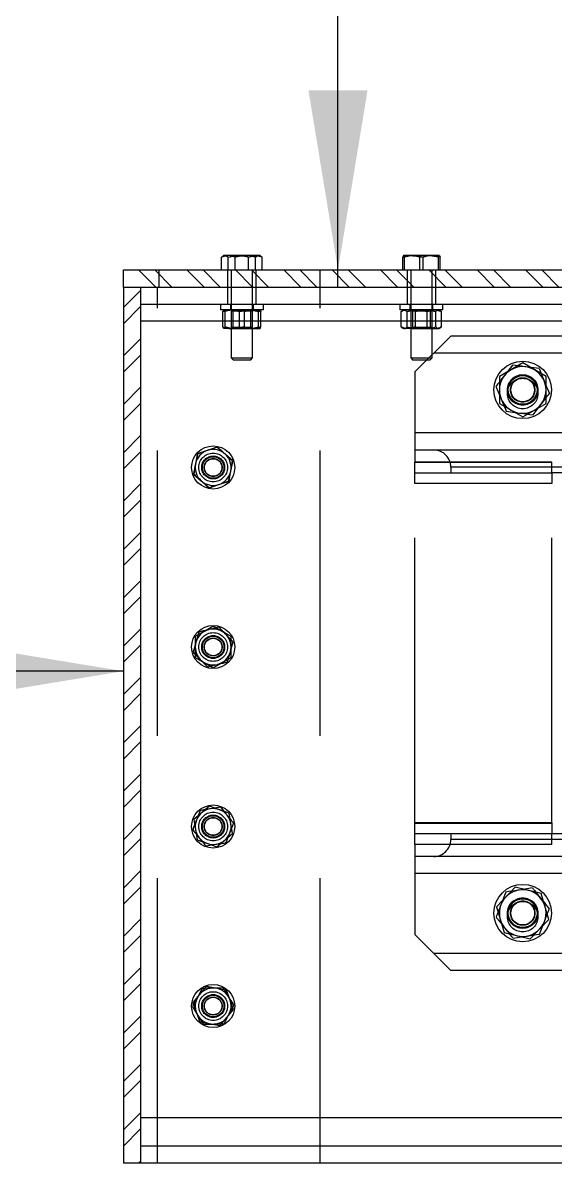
# Model space of a CAD drawing. Header units: metres. Extents: x 0 to 21025, y 0 to 14850.
# Drawn here: x 2511 to 2659.3, y 6190.9 to 6508.5 of the extents above; entities that cross this region are included whole.
import ezdxf

# ---------------------------------------------------------------- set-up
doc = ezdxf.new("R2010")
doc.units = ezdxf.units.M
doc.header["$LTSCALE"] = 25
doc.linetypes.add('HIDDEN2', pattern=[4.7625, 3.175, -1.5875])
for name, color, linetype in [('SDM', 7, 'Continuous'), ('SHA', 7, 'Continuous'), ('SL4', 4, 'Continuous'), ('ST1', 7, 'HIDDEN2')]:
    doc.layers.add(name, color=color, linetype=linetype)
doc.styles.add('ROMANS', font='ROMANS.SHX')
doc.dimstyles.new('25___1-25', dxfattribs={"dimscale": 25, "dimtxt": 2.5, "dimasz": 2, "dimexe": 1.5, "dimexo": 1, "dimgap": 0.5, "dimtad": 1, "dimzin": 12, "dimtxsty": 'ROMANS', "dimcen": 0, "dimclrd": 256, "dimclre": 256, "dimclrt": 3, "dimazin": 3, "dimtfac": 1, "dimtmove": 0, "dimatfit": 0, "dimfxl": 1, "dimlwd": -1, "dimlwe": -1, "dimarcsym": 0})

msp = doc.modelspace()

# ---------------------------------------------------------------- hatches: boundary and pattern name
at = {"layer": 'SHA'}
h = msp.add_hatch(dxfattribs=at)
h.set_pattern_fill('ANSI32', color=256, angle=90, style=0)
h.set_pattern_definition([(135, (680.72, 3493.2185), (-6.735192, -6.735192), []), (135, (680.72, 3497.709), (-6.735192, -6.735192), [])])
edge = h.paths.add_edge_path(flags=0)
edge.add_line((2539.01, 6439.628), (2539.01, 6434.865))
edge.add_line((2539.01, 6434.865), (2764.248, 6434.865))
edge.add_arc((2764.248, 6430.103), 4.762, 0, 90, ccw=False)
edge.add_line((2769.01, 6430.103), (2769.01, 6384.865))
edge.add_line((2769.01, 6384.865), (2773.773, 6384.865))
edge.add_line((2773.773, 6384.865), (2773.773, 6430.103))
edge.add_arc((2764.248, 6430.103), 9.525, 0, 90)
edge.add_line((2764.248, 6439.628), (2539.01, 6439.628))
h = msp.add_hatch(dxfattribs=at)
h.set_pattern_fill('ANSI32', color=256, style=0)
h.set_pattern_definition([(45, (680.72, 3493.2185), (-6.735192, 6.735192), []), (45, (685.21, 3493.2185), (-6.735192, 6.735192), [])])
h.paths.add_polyline_path([(2543.773, 6434.865), (2539.01, 6434.865), (2539.01, 6190.865), (2543.773, 6190.865)], flags=0)

# ---------------------------------------------------------------- linework, layer by layer
at = {"layer": 'SL4'}
for p, q in [((2566.353, 6443.181), (2567.268, 6443.628)), ((2566.353, 6439.628), (2566.353, 6443.181)), ((2567.01, 6443.628), (2566.694, 6443.445)), ((2567.268, 6443.628), (2567.01, 6443.628)), ((2571.012, 6443.628), (2567.268, 6443.628)), ((2568.183, 6439.628), (2568.183, 6443.181)), ((2575.754, 6443.628), (2571.012, 6443.628)), ((2573.84, 6443.181), (2575.754, 6443.628)), ((2573.84, 6439.628), (2573.84, 6443.181)), ((2577.01, 6443.628), (2575.754, 6443.628)), ((2577.327, 6443.445), (2577.01, 6443.628)), ((2577.667, 6443.181), (2577.283, 6443.369)), ((2577.667, 6439.628), (2577.667, 6443.181)), ((2616.796, 6439.628), (2616.796, 6443.181)), ((2619.172, 6443.628), (2617.017, 6443.628)), ((2624.156, 6443.628), (2619.172, 6443.628)), ((2621.549, 6443.181), (2624.156, 6443.628)), ((2621.549, 6439.628), (2621.549, 6443.181)), ((2626.994, 6443.628), (2624.156, 6443.628)), ((2626.764, 6443.181), (2626.994, 6443.628)), ((2626.764, 6439.628), (2626.764, 6443.181)), ((2627.225, 6439.628), (2627.225, 6443.181)), ((2539.01, 6439.628), (2764.248, 6439.628)), ((2539.01, 6434.865), (2539.01, 6439.628)), ((2539.01, 6434.865), (2764.248, 6434.865)), ((2539.01, 6434.865), (2539.01, 6190.865)), ((2539.01, 6434.865), (2543.773, 6434.865)), ((2543.773, 6434.865), (2543.773, 6190.865)), ((2543.773, 6430.103), (2769.01, 6430.103)), ((2566.01, 6430.103), (2566.01, 6428.503)), ((2577.173, 6428.503), (2566.01, 6428.503)), ((2567.389, 6428.056), (2567.046, 6428.503)), ((2572.697, 6428.056), (2570.043, 6428.503)), ((2578.01, 6428.503), (2577.173, 6428.503)), ((2578.01, 6428.503), (2578.01, 6430.103)), ((2616.01, 6430.103), (2616.01, 6428.503)), ((2625.562, 6428.503), (2616.01, 6428.503)), ((2616.403, 6428.056), (2616.803, 6428.278)), ((2617.01, 6428.503), (2616.757, 6428.357)), ((2620.397, 6428.056), (2618.4, 6428.503)), ((2628.01, 6428.503), (2625.562, 6428.503)), ((2627.263, 6428.357), (2627.01, 6428.503)), ((2627.618, 6428.056), (2627.218, 6428.278)), ((2628.01, 6428.503), (2628.01, 6430.103)), ((2566.702, 6425.34), (2543.773, 6425.34)), ((2566.702, 6423.749), (2566.702, 6428.056)), ((2567.389, 6423.749), (2567.389, 6428.056)), ((2572.697, 6423.749), (2572.697, 6428.056)), ((2577.318, 6423.749), (2577.318, 6428.056)), ((2616.403, 6425.34), (2577.318, 6425.34)), ((2616.403, 6423.749), (2616.403, 6428.056)), ((2620.397, 6423.749), (2620.397, 6428.056)), ((2626.004, 6423.749), (2626.004, 6428.056)), ((2627.618, 6423.749), (2627.618, 6428.056)), ((2666.29, 6425.34), (2627.618, 6425.34)), ((2567.389, 6423.749), (2567.046, 6423.303)), ((2570.043, 6423.303), (2567.046, 6423.303)), ((2569.01, 6423.303), (2569.01, 6415.182)), ((2572.697, 6423.749), (2570.043, 6423.303)), ((2575.008, 6423.303), (2570.043, 6423.303)), ((2575.008, 6423.303), (2577.01, 6423.303)), ((2575.01, 6415.182), (2575.01, 6423.303)), ((2616.403, 6423.749), (2616.803, 6423.528)), ((2616.757, 6423.449), (2617.01, 6423.303)), ((2618.4, 6423.303), (2617.01, 6423.303)), ((2620.397, 6423.749), (2618.4, 6423.303)), ((2623.201, 6423.303), (2618.4, 6423.303)), ((2619.01, 6423.303), (2619.01, 6415.182)), ((2623.201, 6423.303), (2626.811, 6423.303)), ((2625.01, 6415.182), (2625.01, 6423.303)), ((2627.618, 6423.749), (2626.811, 6423.303)), ((2627.01, 6423.303), (2626.811, 6423.303)), ((2627.01, 6423.303), (2627.263, 6423.449)), ((2569.01, 6415.182), (2569.565, 6414.628)), ((2569.01, 6415.182), (2575.01, 6415.182)), ((2569.565, 6414.628), (2574.456, 6414.628)), ((2574.456, 6414.628), (2575.01, 6415.182)), ((2619.01, 6415.182), (2619.565, 6414.628)), ((2619.01, 6415.182), (2625.01, 6415.182)), ((2619.565, 6414.628), (2624.456, 6414.628)), ((2624.456, 6414.628), (2625.01, 6415.182)), ((2647.329, 6413.148), (2645.046, 6410.17)), ((2654.771, 6412.172), (2651.05, 6412.66)), ((2645.638, 6400.259), (2649.358, 6399.771)), ((2653.079, 6399.282), (2655.363, 6402.26)), ((2565.267, 6390.26), (2562.513, 6389.396)), ((2559.758, 6388.531), (2559.13, 6385.713)), ((2568.262, 6380.72), (2568.89, 6383.537)), ((2562.754, 6378.99), (2565.508, 6379.855)), ((2565.572, 6340.184), (2562.774, 6339.47)), ((2559.977, 6338.757), (2559.197, 6335.978)), ((2568.043, 6330.494), (2568.824, 6333.273)), ((2562.449, 6329.067), (2565.246, 6329.78)), ((2560.38, 6289.115), (2559.344, 6286.42)), ((2566.083, 6290.014), (2563.231, 6289.564)), ((2567.641, 6280.136), (2568.677, 6282.83)), ((2561.938, 6279.237), (2564.789, 6279.686)), ((2645.485, 6266.351), (2644.138, 6262.849)), ((2652.899, 6267.521), (2649.192, 6266.936)), ((2654.924, 6254.679), (2656.271, 6258.182)), ((2647.51, 6253.51), (2651.217, 6254.095)), ((2560.981, 6239.54), (2559.61, 6237)), ((2566.752, 6239.706), (2563.867, 6239.623)), ((2567.039, 6229.71), (2568.41, 6232.251)), ((2561.268, 6229.544), (2564.154, 6229.627)), ((2543.773, 6203.628), (3543.773, 6203.628)), ((3543.773, 6195.628), (2543.773, 6195.628)), ((2543.773, 6190.865), (2539.01, 6190.865)), ((3496.273, 6190.865), (2543.773, 6190.865))]:
    msp.add_line(p, q, dxfattribs=at)
for centre, radius in [((2650.204, 6406.215), 8), ((2650.204, 6406.215), 4), ((2650.204, 6406.215), 3.309), ((2564.01, 6384.625), 6), ((2564.01, 6384.625), 3), ((2564.01, 6384.625), 2.446), ((2564.01, 6334.625), 6), ((2564.01, 6334.625), 3), ((2564.01, 6334.625), 2.446), ((2564.01, 6284.625), 6), ((2564.01, 6284.625), 3), ((2564.01, 6284.625), 2.445), ((2650.204, 6260.515), 8), ((2650.204, 6260.515), 4), ((2650.204, 6260.515), 3.31), ((2564.01, 6234.625), 6), ((2564.01, 6234.625), 3), ((2564.01, 6234.625), 2.445)]:
    msp.add_circle(centre, radius, dxfattribs=at)
for centre, radius, start, end in [((2650.204, 6406.215), 6.5, 82.52267, 142.52267), ((2650.204, 6406.215), 6.5, 22.52267, 82.52267), ((2650.204, 6406.215), 6.5, 142.52267, 202.52267), ((2650.204, 6406.215), 6.5, 322.52267, 22.52267), ((2650.204, 6406.215), 6.5, 202.52267, 262.52267), ((2650.204, 6406.215), 6.5, 262.52267, 322.52267), ((2564.01, 6384.625), 5, 107.43011, 167.43011), ((2564.01, 6384.625), 5, 47.43011, 107.43011), ((2564.01, 6384.625), 5, 347.43011, 47.43011), ((2564.01, 6384.625), 5, 167.43011, 227.43011), ((2564.01, 6384.625), 5, 227.43011, 287.43011), ((2564.01, 6384.625), 5, 287.43011, 347.43011), ((2564.01, 6334.625), 5, 104.30946, 164.30946), ((2564.01, 6334.625), 5, 44.30946, 104.30946), ((2564.01, 6334.625), 5, 344.30946, 44.30946), ((2564.01, 6334.625), 5, 164.30946, 224.30946), ((2564.01, 6334.625), 5, 284.30946, 344.30946), ((2564.01, 6334.625), 5, 224.30946, 284.30946), ((2564.01, 6284.625), 5, 98.96103, 158.96103), ((2564.01, 6284.625), 5, 38.96103, 98.96103), ((2564.01, 6284.625), 5, 158.96103, 218.96103), ((2564.01, 6284.625), 5, 338.96103, 38.96103), ((2564.01, 6284.625), 5, 278.96103, 338.96103), ((2564.01, 6284.625), 5, 218.96103, 278.96103), ((2650.204, 6260.515), 6.5, 98.96103, 158.96103), ((2650.204, 6260.515), 6.5, 38.96103, 98.96103), ((2650.204, 6260.515), 6.5, 338.96103, 38.96103), ((2650.204, 6260.515), 6.5, 158.96103, 218.96103), ((2650.204, 6260.515), 6.5, 278.96103, 338.96103), ((2650.204, 6260.515), 6.5, 218.96103, 278.96103), ((2564.01, 6234.625), 5, 91.64558, 151.64558), ((2564.01, 6234.625), 5, 31.64558, 91.64558), ((2564.01, 6234.625), 5, 151.64558, 211.64558), ((2564.01, 6234.625), 5, 331.64558, 31.64558), ((2564.01, 6234.625), 5, 211.64558, 271.64558), ((2564.01, 6234.625), 5, 271.64558, 331.64558)]:
    msp.add_arc(centre, radius, start, end, dxfattribs=at)
for points, knots in [([(2567.268, 6443.628), (2567.29, 6443.627), (2567.599, 6443.621), (2567.902, 6443.393), (2568.183, 6443.181)], [0, 0, 0, 0, 0.07020058, 1, 1, 1, 1]), ([(2568.183, 6443.181), (2568.9, 6443.364), (2569.833, 6443.602), (2570.79, 6443.623), (2571.012, 6443.628)], [0, 0, 0, 0, 0.7681507, 1, 1, 1, 1]), ([(2571.012, 6443.628), (2571.767, 6443.572), (2572.725, 6443.5), (2573.646, 6443.237), (2573.84, 6443.181)], [0, 0, 0, 0, 0.7889992, 1, 1, 1, 1]), ([(2575.754, 6443.628), (2575.799, 6443.627), (2576.446, 6443.621), (2577.079, 6443.393), (2577.667, 6443.181)], [0, 0, 0, 0, 0.0702006, 1, 1, 1, 1]), ([(2616.796, 6443.181), (2617.398, 6443.364), (2618.182, 6443.602), (2618.986, 6443.623), (2619.172, 6443.628)], [0, 0, 0, 0, 0.7681507, 1, 1, 1, 1]), ([(2617.026, 6443.628), (2617.021, 6443.627), (2616.943, 6443.621), (2616.867, 6443.393), (2616.796, 6443.181)], [0, 0, 0, 0, 0.0702006, 1, 1, 1, 1]), ([(2619.172, 6443.628), (2619.807, 6443.572), (2620.612, 6443.5), (2621.386, 6443.237), (2621.549, 6443.181)], [0, 0, 0, 0, 0.7889992, 1, 1, 1, 1]), ([(2624.156, 6443.628), (2624.218, 6443.627), (2625.099, 6443.621), (2625.961, 6443.393), (2626.764, 6443.181)], [0, 0, 0, 0, 0.0702006, 1, 1, 1, 1]), ([(2626.994, 6443.628), (2627, 6443.627), (2627.078, 6443.621), (2627.154, 6443.393), (2627.225, 6443.181)], [0, 0, 0, 0, 0.07020058, 1, 1, 1, 1]), ([(2567.046, 6428.503), (2567.038, 6428.502), (2566.922, 6428.496), (2566.808, 6428.268), (2566.702, 6428.056)], [0, 0, 0, 0, 0.0702006, 1, 1, 1, 1]), ([(2570.043, 6428.503), (2569.981, 6428.502), (2569.084, 6428.496), (2568.206, 6428.268), (2567.389, 6428.056)], [0, 0, 0, 0, 0.0702006, 1, 1, 1, 1]), ([(2572.697, 6428.056), (2572.891, 6428.124), (2573.645, 6428.385), (2574.427, 6428.453), (2575.008, 6428.503)], [0, 0, 0, 0, 0.2575513, 1, 1, 1, 1]), ([(2575.008, 6428.503), (2575.218, 6428.496), (2576, 6428.472), (2576.761, 6428.232), (2577.318, 6428.056)], [0, 0, 0, 0, 0.2686336, 1, 1, 1, 1]), ([(2576.975, 6428.503), (2576.983, 6428.502), (2577.099, 6428.496), (2577.213, 6428.268), (2577.318, 6428.056)], [0, 0, 0, 0, 0.0702006, 1, 1, 1, 1]), ([(2618.4, 6428.503), (2618.352, 6428.502), (2617.678, 6428.496), (2617.017, 6428.268), (2616.403, 6428.056)], [0, 0, 0, 0, 0.0702006, 1, 1, 1, 1]), ([(2620.397, 6428.056), (2620.632, 6428.124), (2621.546, 6428.385), (2622.496, 6428.453), (2623.201, 6428.503)], [0, 0, 0, 0, 0.2575513, 1, 1, 1, 1]), ([(2623.201, 6428.503), (2623.456, 6428.496), (2624.405, 6428.472), (2625.329, 6428.232), (2626.004, 6428.056)], [0, 0, 0, 0, 0.2686336, 1, 1, 1, 1]), ([(2626.811, 6428.503), (2626.792, 6428.502), (2626.52, 6428.496), (2626.253, 6428.268), (2626.004, 6428.056)], [0, 0, 0, 0, 0.0702006, 1, 1, 1, 1]), ([(2567.046, 6423.303), (2567.038, 6423.303), (2566.922, 6423.31), (2566.808, 6423.538), (2566.702, 6423.749)], [0, 0, 0, 0, 0.0702006, 1, 1, 1, 1]), ([(2570.043, 6423.303), (2569.981, 6423.303), (2569.084, 6423.31), (2568.206, 6423.538), (2567.389, 6423.749)], [0, 0, 0, 0, 0.0702006, 1, 1, 1, 1]), ([(2572.697, 6423.749), (2572.891, 6423.682), (2573.645, 6423.42), (2574.427, 6423.353), (2575.008, 6423.303)], [0, 0, 0, 0, 0.2575513, 1, 1, 1, 1]), ([(2575.008, 6423.303), (2575.218, 6423.309), (2576, 6423.334), (2576.761, 6423.574), (2577.318, 6423.749)], [0, 0, 0, 0, 0.2686336, 1, 1, 1, 1]), ([(2576.975, 6423.303), (2576.983, 6423.303), (2577.099, 6423.31), (2577.213, 6423.538), (2577.318, 6423.749)], [0, 0, 0, 0, 0.0702006, 1, 1, 1, 1]), ([(2618.4, 6423.303), (2618.352, 6423.303), (2617.678, 6423.31), (2617.017, 6423.538), (2616.403, 6423.749)], [0, 0, 0, 0, 0.0702006, 1, 1, 1, 1]), ([(2620.397, 6423.749), (2620.632, 6423.682), (2621.546, 6423.42), (2622.496, 6423.353), (2623.201, 6423.303)], [0, 0, 0, 0, 0.2575513, 1, 1, 1, 1]), ([(2623.201, 6423.303), (2623.456, 6423.309), (2624.405, 6423.334), (2625.329, 6423.574), (2626.004, 6423.749)], [0, 0, 0, 0, 0.2686336, 1, 1, 1, 1]), ([(2626.811, 6423.303), (2626.792, 6423.303), (2626.52, 6423.31), (2626.253, 6423.538), (2626.004, 6423.749)], [0, 0, 0, 0, 0.0702006, 1, 1, 1, 1]), ([(2651.05, 6412.66), (2650.962, 6412.672), (2649.705, 6412.837), (2648.474, 6412.998), (2647.329, 6413.148)], [0, 0, 0, 0, 0.07021477, 1, 1, 1, 1]), ([(2645.046, 6410.17), (2644.992, 6410.1), (2644.221, 6409.094), (2643.465, 6408.108), (2642.763, 6407.192)], [0, 0, 0, 0, 0.0702148, 1, 1, 1, 1]), ([(2654.771, 6412.172), (2654.892, 6411.881), (2655.36, 6410.751), (2655.847, 6409.577), (2656.209, 6408.705)], [0, 0, 0, 0, 0.2575513, 1, 1, 1, 1]), ([(2642.763, 6407.192), (2642.883, 6406.901), (2643.352, 6405.771), (2643.839, 6404.597), (2644.2, 6403.726)], [0, 0, 0, 0, 0.2575513, 1, 1, 1, 1]), ([(2656.209, 6408.705), (2656.339, 6408.39), (2656.826, 6407.217), (2657.3, 6406.074), (2657.646, 6405.239)], [0, 0, 0, 0, 0.26863361, 1, 1, 1, 1]), ([(2644.2, 6403.726), (2644.331, 6403.41), (2644.817, 6402.237), (2645.291, 6401.094), (2645.638, 6400.259)], [0, 0, 0, 0, 0.2686336, 1, 1, 1, 1]), ([(2655.363, 6402.26), (2655.417, 6402.331), (2656.188, 6403.337), (2656.943, 6404.322), (2657.646, 6405.239)], [0, 0, 0, 0, 0.0702148, 1, 1, 1, 1]), ([(2649.358, 6399.771), (2649.447, 6399.759), (2650.703, 6399.594), (2651.934, 6399.432), (2653.079, 6399.282)], [0, 0, 0, 0, 0.07021477, 1, 1, 1, 1]), ([(2565.267, 6390.26), (2565.445, 6390.096), (2566.138, 6389.46), (2566.858, 6388.799), (2567.393, 6388.308)], [0, 0, 0, 0, 0.2575513, 1, 1, 1, 1]), ([(2562.513, 6389.396), (2562.447, 6389.375), (2561.517, 6389.083), (2560.606, 6388.797), (2559.758, 6388.531)], [0, 0, 0, 0, 0.0702006, 1, 1, 1, 1]), ([(2567.393, 6388.308), (2567.586, 6388.13), (2568.306, 6387.469), (2569.006, 6386.825), (2569.519, 6386.355)], [0, 0, 0, 0, 0.2686336, 1, 1, 1, 1]), ([(2559.13, 6385.713), (2559.115, 6385.647), (2558.903, 6384.695), (2558.695, 6383.763), (2558.502, 6382.896)], [0, 0, 0, 0, 0.0702006, 1, 1, 1, 1]), ([(2568.89, 6383.537), (2568.905, 6383.604), (2569.117, 6384.555), (2569.325, 6385.488), (2569.519, 6386.355)], [0, 0, 0, 0, 0.07020058, 1, 1, 1, 1]), ([(2558.502, 6382.896), (2558.68, 6382.732), (2559.373, 6382.095), (2560.093, 6381.434), (2560.628, 6380.943)], [0, 0, 0, 0, 0.2575513, 1, 1, 1, 1]), ([(2560.628, 6380.943), (2560.821, 6380.765), (2561.541, 6380.104), (2562.241, 6379.461), (2562.754, 6378.99)], [0, 0, 0, 0, 0.26863361, 1, 1, 1, 1]), ([(2565.508, 6379.855), (2565.573, 6379.875), (2566.503, 6380.167), (2567.415, 6380.454), (2568.262, 6380.72)], [0, 0, 0, 0, 0.07020058, 1, 1, 1, 1]), ([(2562.774, 6339.47), (2562.708, 6339.453), (2561.764, 6339.212), (2560.838, 6338.976), (2559.977, 6338.757)], [0, 0, 0, 0, 0.07020058, 1, 1, 1, 1]), ([(2565.572, 6340.184), (2565.741, 6340.01), (2566.398, 6339.337), (2567.081, 6338.637), (2567.588, 6338.118)], [0, 0, 0, 0, 0.2575513, 1, 1, 1, 1]), ([(2567.588, 6338.118), (2567.771, 6337.93), (2568.454, 6337.231), (2569.119, 6336.55), (2569.605, 6336.052)], [0, 0, 0, 0, 0.2686336, 1, 1, 1, 1]), ([(2568.824, 6333.273), (2568.842, 6333.339), (2569.106, 6334.277), (2569.364, 6335.197), (2569.605, 6336.052)], [0, 0, 0, 0, 0.0702006, 1, 1, 1, 1]), ([(2559.197, 6335.978), (2559.178, 6335.912), (2558.914, 6334.973), (2558.656, 6334.053), (2558.416, 6333.198)], [0, 0, 0, 0, 0.0702006, 1, 1, 1, 1]), ([(2558.416, 6333.198), (2558.585, 6333.025), (2559.242, 6332.352), (2559.925, 6331.652), (2560.432, 6331.133)], [0, 0, 0, 0, 0.2575513, 1, 1, 1, 1]), ([(2560.432, 6331.133), (2560.616, 6330.945), (2561.298, 6330.246), (2561.963, 6329.565), (2562.449, 6329.067)], [0, 0, 0, 0, 0.2686336, 1, 1, 1, 1]), ([(2565.246, 6329.78), (2565.312, 6329.797), (2566.257, 6330.038), (2567.183, 6330.274), (2568.043, 6330.494)], [0, 0, 0, 0, 0.0702006, 1, 1, 1, 1]), ([(2563.231, 6289.564), (2563.164, 6289.554), (2562.201, 6289.402), (2561.257, 6289.253), (2560.38, 6289.115)], [0, 0, 0, 0, 0.07020058, 1, 1, 1, 1]), ([(2566.083, 6290.014), (2566.235, 6289.826), (2566.827, 6289.094), (2567.442, 6288.334), (2567.898, 6287.769)], [0, 0, 0, 0, 0.2575513, 1, 1, 1, 1]), ([(2559.344, 6286.42), (2559.319, 6286.356), (2558.969, 6285.447), (2558.626, 6284.555), (2558.307, 6283.726)], [0, 0, 0, 0, 0.0702006, 1, 1, 1, 1]), ([(2567.898, 6287.769), (2568.063, 6287.565), (2568.678, 6286.805), (2569.276, 6286.066), (2569.713, 6285.525)], [0, 0, 0, 0, 0.2686336, 1, 1, 1, 1]), ([(2568.677, 6282.83), (2568.702, 6282.894), (2569.051, 6283.804), (2569.394, 6284.696), (2569.713, 6285.525)], [0, 0, 0, 0, 0.0702006, 1, 1, 1, 1]), ([(2558.307, 6283.726), (2558.46, 6283.538), (2559.051, 6282.806), (2559.666, 6282.046), (2560.122, 6281.481)], [0, 0, 0, 0, 0.2575513, 1, 1, 1, 1]), ([(2560.122, 6281.481), (2560.287, 6281.277), (2560.902, 6280.517), (2561.5, 6279.778), (2561.938, 6279.237)], [0, 0, 0, 0, 0.2686336, 1, 1, 1, 1]), ([(2564.789, 6279.686), (2564.857, 6279.697), (2565.82, 6279.849), (2566.763, 6279.998), (2567.641, 6280.136)], [0, 0, 0, 0, 0.0702006, 1, 1, 1, 1]), ([(2649.192, 6266.936), (2649.104, 6266.922), (2647.852, 6266.725), (2646.625, 6266.531), (2645.485, 6266.351)], [0, 0, 0, 0, 0.07021477, 1, 1, 1, 1]), ([(2652.899, 6267.521), (2653.097, 6267.276), (2653.866, 6266.324), (2654.665, 6265.336), (2655.259, 6264.602)], [0, 0, 0, 0, 0.25755135, 1, 1, 1, 1]), ([(2655.259, 6264.602), (2655.473, 6264.337), (2656.272, 6263.349), (2657.049, 6262.388), (2657.618, 6261.684)], [0, 0, 0, 0, 0.2686336, 1, 1, 1, 1]), ([(2644.138, 6262.849), (2644.106, 6262.766), (2643.651, 6261.583), (2643.205, 6260.424), (2642.79, 6259.346)], [0, 0, 0, 0, 0.0702148, 1, 1, 1, 1]), ([(2656.271, 6258.182), (2656.303, 6258.265), (2656.758, 6259.448), (2657.204, 6260.607), (2657.618, 6261.684)], [0, 0, 0, 0, 0.07021477, 1, 1, 1, 1]), ([(2642.79, 6259.346), (2642.988, 6259.101), (2643.758, 6258.15), (2644.557, 6257.162), (2645.15, 6256.428)], [0, 0, 0, 0, 0.2575513, 1, 1, 1, 1]), ([(2645.15, 6256.428), (2645.365, 6256.163), (2646.163, 6255.175), (2646.941, 6254.213), (2647.51, 6253.51)], [0, 0, 0, 0, 0.2686336, 1, 1, 1, 1]), ([(2651.217, 6254.095), (2651.305, 6254.109), (2652.556, 6254.306), (2653.783, 6254.499), (2654.924, 6254.679)], [0, 0, 0, 0, 0.07021477, 1, 1, 1, 1]), ([(2563.867, 6239.623), (2563.798, 6239.621), (2562.824, 6239.593), (2561.869, 6239.566), (2560.981, 6239.54)], [0, 0, 0, 0, 0.07020058, 1, 1, 1, 1]), ([(2566.752, 6239.706), (2566.879, 6239.5), (2567.373, 6238.699), (2567.886, 6237.867), (2568.267, 6237.249)], [0, 0, 0, 0, 0.2575513, 1, 1, 1, 1]), ([(2559.61, 6237), (2559.578, 6236.94), (2559.115, 6236.082), (2558.661, 6235.241), (2558.239, 6234.46)], [0, 0, 0, 0, 0.0702006, 1, 1, 1, 1]), ([(2558.239, 6234.46), (2558.366, 6234.253), (2558.86, 6233.452), (2559.373, 6232.62), (2559.754, 6232.002)], [0, 0, 0, 0, 0.2575513, 1, 1, 1, 1]), ([(2568.267, 6237.249), (2568.405, 6237.025), (2568.917, 6236.193), (2569.416, 6235.383), (2569.781, 6234.791)], [0, 0, 0, 0, 0.2686336, 1, 1, 1, 1]), ([(2568.41, 6232.251), (2568.443, 6232.311), (2568.906, 6233.169), (2569.36, 6234.009), (2569.781, 6234.791)], [0, 0, 0, 0, 0.07020058, 1, 1, 1, 1]), ([(2559.754, 6232.002), (2559.891, 6231.779), (2560.404, 6230.947), (2560.903, 6230.137), (2561.268, 6229.544)], [0, 0, 0, 0, 0.2686336, 1, 1, 1, 1]), ([(2564.154, 6229.627), (2564.222, 6229.629), (2565.197, 6229.657), (2566.152, 6229.685), (2567.039, 6229.71)], [0, 0, 0, 0, 0.0702006, 1, 1, 1, 1])]:
    msp.add_open_spline(points, degree=3, knots=knots, dxfattribs=at)
at = {"layer": 'ST1'}
for p, q in [((2570.18, 6443.181), (2568.267, 6443.628)), ((2570.18, 6439.628), (2570.18, 6443.181)), ((2575.837, 6439.628), (2575.837, 6443.181)), ((2577.283, 6443.369), (2576.752, 6443.628)), ((2617.257, 6443.181), (2617.026, 6443.628)), ((2617.257, 6439.628), (2617.257, 6443.181)), ((2622.471, 6443.181), (2619.864, 6443.628)), ((2622.471, 6439.628), (2622.471, 6443.181)), ((2549.01, 6434.865), (2549.01, 6439.628)), ((2568.01, 6439.628), (2568.01, 6434.865)), ((2569.01, 6439.628), (2569.01, 6423.303)), ((2575.01, 6423.303), (2575.01, 6439.628)), ((2576.01, 6434.865), (2576.01, 6439.628)), ((2593.77, 6434.865), (2593.77, 6439.628)), ((2598.77, 6434.865), (2598.77, 6439.628)), ((2618.01, 6439.628), (2618.01, 6434.865)), ((2619.01, 6439.628), (2619.01, 6423.303)), ((2625.01, 6423.303), (2625.01, 6439.628)), ((2626.01, 6434.865), (2626.01, 6439.628)), ((2548.535, 6190.865), (2548.535, 6434.865)), ((2568.01, 6434.865), (2568.01, 6430.103)), ((2576.01, 6430.103), (2576.01, 6434.865)), ((2593.773, 6190.865), (2593.773, 6434.865)), ((2618.01, 6434.865), (2618.01, 6430.103)), ((2626.01, 6430.103), (2626.01, 6434.865)), ((2568.81, 6430.103), (2568.81, 6428.503)), ((2569.01, 6428.503), (2569.51, 6428.153)), ((2573.509, 6428.153), (2569.51, 6428.153)), ((2569.51, 6428.153), (2569.51, 6423.678)), ((2571.323, 6428.056), (2573.977, 6428.503)), ((2574.51, 6428.153), (2573.509, 6428.153)), ((2574.51, 6428.153), (2575.01, 6428.503)), ((2574.51, 6423.678), (2574.51, 6428.153)), ((2575.21, 6428.503), (2575.21, 6430.103)), ((2576.631, 6428.056), (2576.975, 6428.503)), ((2618.81, 6430.103), (2618.81, 6428.503)), ((2622.605, 6428.153), (2619.51, 6428.153)), ((2619.51, 6428.153), (2619.51, 6423.678)), ((2624.51, 6428.153), (2622.605, 6428.153)), ((2623.624, 6428.056), (2625.621, 6428.503)), ((2624.51, 6428.153), (2625.01, 6428.503)), ((2624.51, 6423.678), (2624.51, 6428.153)), ((2625.21, 6428.503), (2625.21, 6430.103)), ((3543.773, 6425.34), (2543.773, 6425.34)), ((2577.318, 6425.34), (2566.702, 6425.34)), ((2571.323, 6423.749), (2571.323, 6428.056)), ((2576.631, 6423.749), (2576.631, 6428.056)), ((2627.618, 6425.34), (2616.403, 6425.34)), ((2618.016, 6423.749), (2618.016, 6428.056)), ((2623.624, 6423.749), (2623.624, 6428.056)), ((2569.51, 6423.678), (2569.01, 6423.328)), ((2569.01, 6423.328), (2573.809, 6423.328)), ((2569.01, 6423.328), (2569.01, 6423.303)), ((2569.51, 6423.678), (2574.51, 6423.678)), ((2571.323, 6423.749), (2573.977, 6423.303)), ((2575.01, 6423.328), (2574.51, 6423.678)), ((2576.631, 6423.749), (2576.975, 6423.303)), ((2616.803, 6423.528), (2617.209, 6423.303)), ((2619.01, 6423.328), (2622.724, 6423.328)), ((2619.01, 6423.328), (2619.01, 6423.303)), ((2619.51, 6423.678), (2624.51, 6423.678)), ((2622.724, 6423.328), (2625.01, 6423.328)), ((2623.624, 6423.749), (2625.621, 6423.303)), ((2625.01, 6423.328), (2624.51, 6423.678)), ((2625.01, 6423.303), (2625.01, 6423.328)), ((2620.204, 6411.215), (2630.204, 6421.215)), ((2920.204, 6421.215), (2630.204, 6421.215)), ((2920.204, 6416.458), (2625.447, 6416.458)), ((2650.204, 6413.721), (2643.704, 6409.968)), ((2656.704, 6409.968), (2650.204, 6413.721)), ((2620.204, 6411.215), (2620.204, 6386.115)), ((2643.704, 6409.968), (2643.704, 6402.463)), ((2656.704, 6402.463), (2656.704, 6409.968)), ((2643.704, 6402.463), (2650.204, 6398.71)), ((2650.204, 6398.71), (2656.704, 6402.463)), ((2920.204, 6394.228), (2620.204, 6394.228)), ((2565.013, 6390.311), (2559.587, 6388.336)), ((2569.436, 6386.6), (2565.013, 6390.311)), ((2559.587, 6388.336), (2558.585, 6382.651)), ((2920.204, 6389.465), (2620.204, 6389.465)), ((2568.433, 6380.914), (2569.436, 6386.6)), ((2658.304, 6386.115), (2620.204, 6386.115)), ((2620.204, 6386.115), (2620.204, 6386.085)), ((2620.204, 6386.085), (2658.304, 6386.085)), ((2620.204, 6380.145), (2620.204, 6386.085)), ((2920.204, 6384.708), (2630.204, 6384.708)), ((2630.204, 6384.708), (2630.204, 6383.115)), ((2658.304, 6383.115), (2658.304, 6386.115)), ((2558.585, 6382.651), (2563.008, 6378.94)), ((2563.008, 6378.94), (2568.433, 6380.914)), ((2620.204, 6383.115), (2658.304, 6383.115)), ((2658.304, 6383.115), (2658.304, 6380.145)), ((2920.204, 6383.115), (2658.304, 6383.115)), ((2658.304, 6380.145), (2620.204, 6380.145)), ((2620.204, 6380.145), (2620.204, 6380.115)), ((2658.304, 6380.115), (2620.204, 6380.115)), ((2620.204, 6285.615), (2620.204, 6380.115)), ((2658.304, 6380.145), (2658.304, 6380.115)), ((2658.304, 6285.615), (2658.304, 6380.115)), ((2564.01, 6340.399), (2559.01, 6337.512)), ((2569.01, 6337.512), (2564.01, 6340.399)), ((2559.01, 6337.512), (2559.01, 6331.739)), ((2569.01, 6331.739), (2569.01, 6337.512)), ((2559.01, 6331.739), (2564.01, 6328.852)), ((2564.01, 6328.852), (2569.01, 6331.739)), ((2563.008, 6290.311), (2558.585, 6286.6)), ((2568.433, 6288.336), (2563.008, 6290.311)), ((2558.585, 6286.6), (2559.587, 6280.914)), ((2569.436, 6282.651), (2568.433, 6288.336)), ((2658.304, 6285.615), (2620.204, 6285.615)), ((2620.204, 6285.615), (2620.204, 6285.585)), ((2620.204, 6279.645), (2620.204, 6285.585)), ((2620.204, 6285.585), (2658.304, 6285.585)), ((2658.304, 6285.615), (2658.304, 6285.585)), ((2658.304, 6285.585), (2658.304, 6282.615)), ((2565.013, 6278.94), (2569.436, 6282.651)), ((2658.304, 6282.615), (2620.204, 6282.615)), ((2630.204, 6282.615), (2630.204, 6281.023)), ((2658.304, 6279.615), (2658.304, 6282.615)), ((2920.204, 6282.615), (2658.304, 6282.615)), ((2559.587, 6280.914), (2565.013, 6278.94)), ((2658.304, 6279.645), (2620.204, 6279.645)), ((2620.204, 6279.645), (2620.204, 6279.615)), ((2658.304, 6279.615), (2620.204, 6279.615)), ((2620.204, 6279.615), (2620.204, 6254.515)), ((2920.204, 6281.023), (2630.204, 6281.023)), ((2920.204, 6276.265), (2620.204, 6276.265)), ((2920.204, 6271.503), (2620.204, 6271.503)), ((2648.08, 6267.714), (2642.908, 6262.275)), ((2655.377, 6265.954), (2648.08, 6267.714)), ((2657.501, 6258.755), (2655.377, 6265.954)), ((2642.908, 6262.275), (2645.032, 6255.077)), ((2652.328, 6253.317), (2657.501, 6258.755)), ((2630.204, 6244.515), (2620.204, 6254.515)), ((2645.032, 6255.077), (2652.328, 6253.317)), ((2920.204, 6249.273), (2625.447, 6249.273)), ((2920.204, 6244.515), (2630.204, 6244.515)), ((2562.036, 6240.051), (2558.324, 6235.628)), ((2567.721, 6239.048), (2562.036, 6240.051)), ((2569.696, 6233.623), (2567.721, 6239.048)), ((2558.324, 6235.628), (2560.299, 6230.203)), ((2565.985, 6229.2), (2569.696, 6233.623)), ((2560.299, 6230.203), (2565.985, 6229.2)), ((2543.773, 6203.628), (3543.773, 6203.628))]:
    msp.add_line(p, q, dxfattribs=at)
for centre, radius in [((2650.204, 6406.215), 4.25), ((2650.204, 6405.215), 4.25), ((2650.204, 6406.215), 4.2), ((2650.204, 6406.215), 3.4), ((2564.01, 6384.625), 4), ((2564.01, 6384.625), 3.2), ((2564.01, 6384.625), 2.5), ((2564.01, 6334.625), 4), ((2564.01, 6334.625), 3.2), ((2564.01, 6334.625), 2.5), ((2564.01, 6284.625), 4), ((2564.01, 6284.625), 3.2), ((2564.01, 6284.625), 2.5), ((2650.204, 6260.515), 4.25), ((2650.204, 6259.515), 4.25), ((2650.204, 6260.515), 4.2), ((2650.204, 6260.515), 3.4), ((2564.01, 6234.625), 4), ((2564.01, 6234.625), 3.2), ((2564.01, 6234.625), 2.5)]:
    msp.add_circle(centre, radius, dxfattribs=at)
for centre, start, end in [((2625.447, 6384.708), 0, 90), ((2625.447, 6281.023), 270, 0)]:
    msp.add_arc(centre, 4.757, start, end, dxfattribs=at)
for points, knots in [([(2568.267, 6443.628), (2568.221, 6443.627), (2567.575, 6443.621), (2566.942, 6443.393), (2566.353, 6443.181)], [0, 0, 0, 0, 0.0702006, 1, 1, 1, 1]), ([(2573.009, 6443.628), (2572.787, 6443.623), (2571.83, 6443.602), (2570.897, 6443.364), (2570.18, 6443.181)], [0, 0, 0, 0, 0.2318493, 1, 1, 1, 1]), ([(2575.837, 6443.181), (2575.643, 6443.237), (2574.722, 6443.5), (2573.764, 6443.572), (2573.009, 6443.628)], [0, 0, 0, 0, 0.2110008, 1, 1, 1, 1]), ([(2576.752, 6443.628), (2576.731, 6443.627), (2576.422, 6443.621), (2576.119, 6443.393), (2575.837, 6443.181)], [0, 0, 0, 0, 0.07020058, 1, 1, 1, 1]), ([(2619.864, 6443.628), (2619.802, 6443.627), (2618.922, 6443.621), (2618.059, 6443.393), (2617.257, 6443.181)], [0, 0, 0, 0, 0.0702006, 1, 1, 1, 1]), ([(2624.848, 6443.628), (2624.662, 6443.623), (2623.858, 6443.602), (2623.074, 6443.364), (2622.471, 6443.181)], [0, 0, 0, 0, 0.2318493, 1, 1, 1, 1]), ([(2627.225, 6443.181), (2627.062, 6443.237), (2626.288, 6443.5), (2625.483, 6443.572), (2624.848, 6443.628)], [0, 0, 0, 0, 0.2110008, 1, 1, 1, 1]), ([(2566.702, 6428.056), (2566.896, 6428.124), (2567.649, 6428.385), (2568.432, 6428.453), (2569.013, 6428.503)], [0, 0, 0, 0, 0.2575513, 1, 1, 1, 1]), ([(2569.013, 6428.503), (2569.223, 6428.496), (2570.005, 6428.472), (2570.766, 6428.232), (2571.323, 6428.056)], [0, 0, 0, 0, 0.26863361, 1, 1, 1, 1]), ([(2573.977, 6428.503), (2574.04, 6428.502), (2574.936, 6428.496), (2575.814, 6428.268), (2576.631, 6428.056)], [0, 0, 0, 0, 0.0702006, 1, 1, 1, 1]), ([(2617.209, 6428.503), (2617.229, 6428.502), (2617.501, 6428.496), (2617.768, 6428.268), (2618.016, 6428.056)], [0, 0, 0, 0, 0.0702006, 1, 1, 1, 1]), ([(2618.016, 6428.056), (2618.252, 6428.124), (2619.165, 6428.385), (2620.115, 6428.453), (2620.82, 6428.503)], [0, 0, 0, 0, 0.2575513, 1, 1, 1, 1]), ([(2620.82, 6428.503), (2621.075, 6428.496), (2622.024, 6428.472), (2622.948, 6428.232), (2623.624, 6428.056)], [0, 0, 0, 0, 0.2686336, 1, 1, 1, 1]), ([(2625.621, 6428.503), (2625.668, 6428.502), (2626.342, 6428.496), (2627.003, 6428.268), (2627.618, 6428.056)], [0, 0, 0, 0, 0.0702006, 1, 1, 1, 1]), ([(2566.702, 6423.749), (2566.896, 6423.682), (2567.649, 6423.42), (2568.432, 6423.353), (2569.013, 6423.303)], [0, 0, 0, 0, 0.2575513, 1, 1, 1, 1]), ([(2569.013, 6423.303), (2569.223, 6423.309), (2570.005, 6423.334), (2570.766, 6423.574), (2571.323, 6423.749)], [0, 0, 0, 0, 0.2686336, 1, 1, 1, 1]), ([(2573.977, 6423.303), (2574.04, 6423.303), (2574.936, 6423.31), (2575.814, 6423.538), (2576.631, 6423.749)], [0, 0, 0, 0, 0.0702006, 1, 1, 1, 1]), ([(2617.209, 6423.303), (2617.229, 6423.303), (2617.501, 6423.31), (2617.768, 6423.538), (2618.016, 6423.749)], [0, 0, 0, 0, 0.0702006, 1, 1, 1, 1]), ([(2618.016, 6423.749), (2618.252, 6423.682), (2619.165, 6423.42), (2620.115, 6423.353), (2620.82, 6423.303)], [0, 0, 0, 0, 0.25755135, 1, 1, 1, 1]), ([(2620.82, 6423.303), (2621.075, 6423.309), (2622.024, 6423.334), (2622.948, 6423.574), (2623.624, 6423.749)], [0, 0, 0, 0, 0.2686336, 1, 1, 1, 1]), ([(2625.621, 6423.303), (2625.668, 6423.303), (2626.342, 6423.31), (2627.003, 6423.538), (2627.618, 6423.749)], [0, 0, 0, 0, 0.0702006, 1, 1, 1, 1])]:
    msp.add_open_spline(points, degree=3, knots=knots, dxfattribs=at)

# ---------------------------------------------------------------- leaders
at = {"layer": 'SDM'}
for points in [[(2598.77, 6439.628), (2598.77, 6814.53), (2218.463, 6814.53)], [(2539.01, 6327.891), (2218.463, 6327.891)]]:
    msp.add_leader(points, dimstyle='25___1-25', override={"dimgap": 0.5, "dimtad": 0}, dxfattribs=at)

doc.saveas('drawing.dxf')
